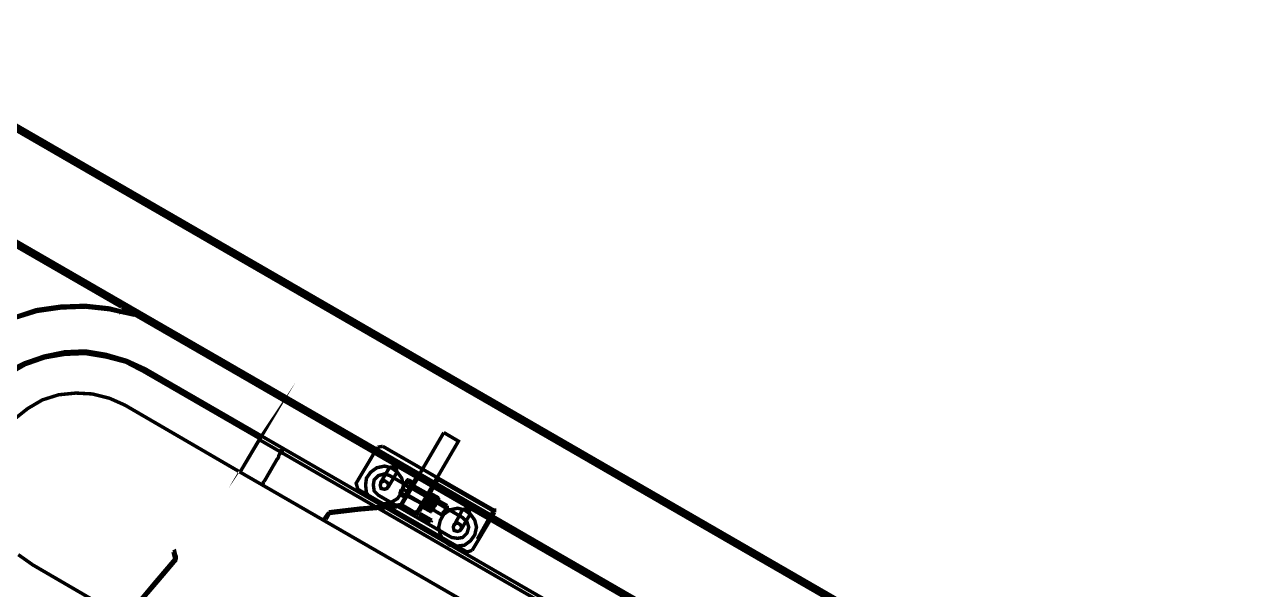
# Model space of a CAD drawing. Extents: x 0.1 to 11.6, y 0.3 to 16.2.
# Drawn here: x 5.644 to 8.005, y 9.957 to 11.053 of the extents above; entities that cross this region are included whole.
import ezdxf

# ---------------------------------------------------------------- set-up
doc = ezdxf.new("R2010")
doc.units = 0
doc.header["$MEASUREMENT"] = 0

msp = doc.modelspace()

# ---------------------------------------------------------------- linework, layer by layer
at = {"color": 0}
for points, const_width in [([(5.29497, 11.0483), (10.0417, 8.30664)], 0.01), ([(5.29167, 11.0417), (7.48503, 9.77501)], 0.00667), ([(7.47999, 9.56168), (7.47999, 8.87999), (7.49669, 8.87999), (7.49669, 9.56168), (7.47999, 9.56168), (5.29497, 10.8233), (5.29497, 10.8217), (5.29335, 10.8217), (5.29335, 10.8184), (5.29167, 10.8167), (5.29167, 10.0333)], 0.01), ([(5.29167, 10.8167), (9.94336, 8.13167)], 0.00667), ([(5.625, 10.4833), (5.66835, 10.4967), (5.715, 10.5033), (5.76167, 10.505), (5.80832, 10.5), (5.85335, 10.49), (5.85335, 10.49), (5.85335, 10.4916), (5.80832, 10.5033), (5.76167, 10.5084), (5.71332, 10.5067), (5.66667, 10.5), (5.62169, 10.485)], 0.00667), ([(5.83003, 10.5), (5.83003, 10.4983), (5.83165, 10.5), (5.83333, 10.5), (5.83333, 10.5017), (5.83333, 10.5033), (5.83333, 10.505), (5.83165, 10.505)], 0.00667), ([(6.10335, 10.255), (5.87831, 10.385), (5.84169, 10.4017), (5.80165, 10.4134), (5.76167, 10.42), (5.72168, 10.4183), (5.68164, 10.41), (5.64333, 10.3967), (5.60667, 10.3783), (5.57497, 10.3533), (5.54665, 10.3233), (5.52333, 10.29), (5.50667, 10.2533), (5.49501, 10.2133), (5.49001, 10.1733), (5.49001, 10.1334), (5.49832, 10.0933), (5.51167, 10.055), (5.53, 10.0183), (5.55501, 9.98665), (5.58501, 9.95833), (5.61833, 9.935), (5.84332, 9.80501), (5.88336, 9.875)], 0.00667), ([(5.61003, 10.3733), (5.64501, 10.3933), (5.68164, 10.4067), (5.72168, 10.4134), (5.76167, 10.415), (5.80165, 10.4083), (5.84, 10.3983), (5.875, 10.38), (6.09999, 10.25), (6.10335, 10.255), (6.06168, 10.185), (5.83832, 10.315), (5.80832, 10.3283), (5.77501, 10.3366), (5.74333, 10.3383), (5.71001, 10.335), (5.67833, 10.325), (5.65001, 10.3083), (5.625, 10.2884)], 0.00667), ([(5.61003, 10.3733), (5.64501, 10.3933), (5.68332, 10.4067), (5.72168, 10.4134), (5.76167, 10.415), (5.80165, 10.4083), (5.84, 10.3983), (5.875, 10.38), (6.09999, 10.25), (6.06168, 10.185)], 0.00667), ([(9.89665, 8.05664), (6.09831, 10.2483)], 0.00667), ([(9.90169, 8.06168), (9.90001, 8.06332), (6.10335, 10.255)], 0.00667), ([(6.45665, 10.2617), (6.375, 10.1217)], 0.00667), ([(6.40332, 10.105), (6.48503, 10.245), (6.45665, 10.2617)], 0.00667), ([(6.10835, 10.1667), (6.13336, 10.21), (6.13499, 10.2116), (6.13667, 10.215), (6.13667, 10.2167), (6.13835, 10.22), (6.13997, 10.2217), (6.13997, 10.2233), (6.14165, 10.2233)], 0.00667), ([(6.14165, 10.2233), (6.14165, 10.225), (6.14165, 10.2267), (6.14333, 10.2267), (6.14333, 10.2283), (6.14501, 10.23)], 0.00667), ([(6.14501, 10.23), (6.14665, 10.23)], 0.00667), ([(6.32835, 10.2333), (6.28668, 10.1634), (6.28999, 10.1517)], 0.00667), ([(6.33832, 10.235), (6.32835, 10.2333)], 0.00667), ([(6.55003, 10.1133), (6.33832, 10.235)], 0.00667), ([(6.06168, 10.185), (9.86003, 7.99333), (9.90001, 8.06332)], 0.00667), ([(6.34831, 10.155), (6.36501, 10.1833), (6.36501, 10.19), (6.36165, 10.195), (6.35499, 10.195), (6.34999, 10.1917), (6.33333, 10.1634)], 0.00667), ([(6.405, 10.1783), (6.37332, 10.1217)], 0.00667), ([(6.375, 10.1217), (6.40831, 10.1767), (6.405, 10.1783)], 0.00667), ([(6.10499, 10.16), (6.10499, 10.1617), (6.10667, 10.1634), (6.10667, 10.165), (6.10835, 10.1667)], 0.00667), ([(6.37169, 10.145), (6.37332, 10.1467), (6.37332, 10.1483), (6.375, 10.1483), (6.375, 10.15), (6.37668, 10.1517), (6.37668, 10.1533), (6.37831, 10.1567), (6.38167, 10.16)], 0.00667), ([(6.37332, 10.145), (6.375, 10.15), (6.37668, 10.1533)], 0.00667), ([(6.38835, 10.17), (6.38499, 10.1683), (6.38336, 10.165), (6.38167, 10.1634), (6.38167, 10.1617), (6.37999, 10.16), (6.37999, 10.1583), (6.37831, 10.1567), (6.37831, 10.155), (6.37668, 10.1533)], 0.00667), ([(6.37999, 10.16), (6.37831, 10.1567), (6.37831, 10.1517)], 0.00667), ([(6.38499, 10.1667), (6.38336, 10.1634), (6.37999, 10.16)], 0.00667), ([(6.38167, 10.16), (6.38336, 10.1634), (6.38336, 10.165)], 0.00667), ([(6.38667, 10.1483), (6.38997, 10.155), (6.38167, 10.16)], 0.00667), ([(6.38667, 10.17), (6.38499, 10.1683), (6.38499, 10.1667), (6.38336, 10.165)], 0.00667), ([(6.38835, 10.17), (6.38667, 10.17), (6.38499, 10.1683)], 0.00667), ([(6.38499, 10.1683), (6.38499, 10.1667)], 0.00667), ([(6.39501, 10.1617), (6.38499, 10.1667)], 0.00667), ([(6.38667, 10.17), (6.38835, 10.17)], 0.00667), ([(6.39333, 10.16), (6.39665, 10.165), (6.38835, 10.17)], 0.00667), ([(6.39333, 10.16), (6.38997, 10.155)], 0.00667), ([(6.39665, 10.1634), (6.39501, 10.1634)], 0.00667), ([(6.39501, 10.16), (6.39833, 10.1583), (6.42503, 10.1433)], 0.00667), ([(6.39501, 10.1583), (6.39501, 10.16)], 0.00667), ([(6.46332, 10.12), (6.39501, 10.1583)], 0.00667), ([(6.44168, 10.1717), (6.40668, 10.1083)], 0.00667), ([(6.44499, 10.17), (6.40831, 10.1067)], 0.00667), ([(6.44835, 10.1733), (6.44667, 10.1733), (6.44499, 10.1733), (6.44336, 10.1733), (6.44336, 10.1717), (6.44168, 10.1717)], 0.00667), ([(6.44667, 10.17), (6.44499, 10.17)], 0.00667), ([(6.55165, 10.11), (6.44667, 10.17)], 0.00667), ([(6.28999, 10.1517), (6.50168, 10.03), (6.51167, 10.0333)], 0.00667), ([(6.37332, 10.1483), (6.37169, 10.145), (6.37169, 10.1417)], 0.00667), ([(6.37169, 10.145), (6.37332, 10.145)], 0.00667), ([(6.37169, 10.1417), (6.37169, 10.1433), (6.37169, 10.145)], 0.00667), ([(6.37169, 10.1433), (6.37169, 10.145)], 0.00667), ([(6.37999, 10.1367), (6.37169, 10.1417)], 0.00667), ([(6.37831, 10.1517), (6.375, 10.15), (6.37332, 10.1483)], 0.00667), ([(6.38167, 10.1383), (6.38167, 10.14), (6.37332, 10.145)], 0.00667), ([(6.38667, 10.1467), (6.37831, 10.1517)], 0.00667), ([(6.38167, 10.1383), (6.37999, 10.1367)], 0.00667), ([(6.38667, 10.1483), (6.38167, 10.14)], 0.00667), ([(6.38167, 10.1383), (6.38336, 10.1383)], 0.00667), ([(6.38336, 10.1417), (6.38499, 10.1417)], 0.00667), ([(6.38336, 10.14), (6.38667, 10.1383)], 0.00667), ([(6.38499, 10.1417), (6.45335, 10.1017)], 0.00667), ([(6.38667, 10.1383), (6.41499, 10.1233)], 0.00667), ([(6.42833, 10.1383), (6.42833, 10.1367), (6.42665, 10.1367), (6.42665, 10.135), (6.42503, 10.1334), (6.42333, 10.1317), (6.42333, 10.1283), (6.42165, 10.1267), (6.41997, 10.125), (6.41997, 10.1233)], 0.00667), ([(6.41997, 10.1267), (6.42165, 10.1283), (6.42503, 10.1317)], 0.00667), ([(6.42665, 10.1367), (6.42503, 10.1334), (6.42333, 10.1283)], 0.00667), ([(6.42833, 10.1417), (6.42503, 10.1433)], 0.00667), ([(6.42503, 10.1317), (6.42503, 10.135), (6.42665, 10.1383)], 0.00667), ([(6.44499, 10.1283), (6.44168, 10.125), (6.44, 10.1233), (6.42503, 10.1317)], 0.00667), ([(6.43001, 10.1433), (6.43164, 10.1417), (6.42833, 10.14), (6.42665, 10.1367)], 0.00667), ([(6.42665, 10.1383), (6.43001, 10.1417), (6.43164, 10.1433)], 0.00667), ([(6.42833, 10.14), (6.42833, 10.1383)], 0.00667), ([(6.44336, 10.1283), (6.42833, 10.1383)], 0.00667), ([(6.43001, 10.1433), (6.43164, 10.1433)], 0.00667), ([(6.44667, 10.135), (6.43164, 10.1433)], 0.00667), ([(6.43164, 10.1417), (6.44499, 10.1334), (6.44499, 10.13), (6.44336, 10.1267)], 0.00667), ([(6.435, 10.1133), (6.43668, 10.115), (6.43668, 10.1166), (6.43832, 10.1183), (6.44, 10.12), (6.44, 10.1233), (6.44168, 10.125), (6.44336, 10.1267), (6.44336, 10.1283), (6.44499, 10.1283), (6.44499, 10.13)], 0.00667), ([(6.44667, 10.1334), (6.44667, 10.1317), (6.44499, 10.13), (6.44336, 10.1283), (6.44336, 10.1267), (6.44168, 10.1233), (6.43832, 10.12)], 0.00667), ([(6.44499, 10.13), (6.44336, 10.1283)], 0.00667), ([(6.44499, 10.1283), (6.44499, 10.1317), (6.44667, 10.135)], 0.00667), ([(6.44499, 10.1334), (6.44667, 10.1334)], 0.00667), ([(6.44499, 10.13), (6.44667, 10.13)], 0.00667), ([(6.44499, 10.13), (6.44667, 10.13)], 0.00667), ([(6.44667, 10.1334), (6.44667, 10.135)], 0.00667), ([(6.44667, 10.1334), (6.44835, 10.1334)], 0.00667), ([(6.23335, 10.1067), (6.22499, 10.095), (6.22835, 10.0933)], 0.00667), ([(6.22835, 10.0933), (6.23503, 10.105)], 0.00667), ([(6.23665, 10.105), (6.23335, 10.1083)], 0.00667), ([(6.23335, 10.1083), (6.23503, 10.1083)], 0.00667), ([(6.23665, 10.105), (6.23503, 10.105), (6.23335, 10.1083), (6.23503, 10.105)], 0.00667), ([(6.23335, 10.1083), (6.23503, 10.1083)], 0.00667), ([(6.23335, 10.1083), (6.23503, 10.1083)], 0.00667), ([(6.23335, 10.1083), (6.23335, 10.1067), (6.23503, 10.105)], 0.00667), ([(6.23503, 10.105), (6.23335, 10.1067)], 0.00667), ([(6.23503, 10.105), (6.23335, 10.1067)], 0.00667), ([(6.23503, 10.1083), (6.23665, 10.1083)], 0.00667), ([(6.23503, 10.105), (6.23665, 10.105)], 0.00667), ([(6.23665, 10.1083), (6.29335, 10.115), (6.29335, 10.1117)], 0.00667), ([(6.29335, 10.1117), (6.23665, 10.105)], 0.00667), ([(6.23665, 10.105), (6.23665, 10.1083)], 0.00667), ([(6.23665, 10.105), (6.23833, 10.105)], 0.00667), ([(6.37169, 10.1217), (6.29335, 10.115)], 0.00667), ([(6.37169, 10.1183), (6.29335, 10.1117)], 0.00667), ([(6.37332, 10.1217), (6.37169, 10.1217)], 0.00667), ([(6.375, 10.1217), (6.375, 10.12), (6.37332, 10.1183), (6.37169, 10.1183)], 0.00667), ([(6.40332, 10.105), (6.375, 10.1217)], 0.00667), ([(6.40668, 10.1083), (6.405, 10.1083), (6.405, 10.1067), (6.405, 10.105), (6.40668, 10.105), (6.40668, 10.1033), (6.40831, 10.1017)], 0.00667), ([(6.40831, 10.1067), (6.40831, 10.105), (6.41, 10.105)], 0.00667), ([(6.41, 10.105), (6.43332, 10.0917)], 0.00667), ([(6.41499, 10.1233), (6.41667, 10.1217)], 0.00667), ([(6.41667, 10.1166), (6.41499, 10.1183)], 0.00667), ([(6.41499, 10.1183), (6.41667, 10.1183)], 0.00667), ([(6.41499, 10.1183), (6.41667, 10.1183)], 0.00667), ([(6.41667, 10.1183), (6.41835, 10.1217), (6.41997, 10.1267)], 0.00667), ([(6.41835, 10.1233), (6.41667, 10.12), (6.41667, 10.1166)], 0.00667), ([(6.41667, 10.1183), (6.43164, 10.11), (6.435, 10.1133), (6.43668, 10.1166)], 0.00667), ([(6.43332, 10.1083), (6.43164, 10.1083), (6.41667, 10.1166)], 0.00667), ([(6.42333, 10.1283), (6.41997, 10.1267), (6.41835, 10.1233)], 0.00667), ([(6.41835, 10.1233), (6.41997, 10.1233)], 0.00667), ([(6.41997, 10.1233), (6.435, 10.115)], 0.00667), ([(6.435, 10.1133), (6.43668, 10.1166), (6.43832, 10.12), (6.42333, 10.1283)], 0.00667), ([(6.43164, 10.1083), (6.43332, 10.1117), (6.435, 10.1133), (6.43668, 10.115), (6.43668, 10.1166), (6.43832, 10.1183), (6.44, 10.12), (6.44, 10.1217), (6.44168, 10.1233), (6.44168, 10.125), (6.44336, 10.1267)], 0.00667), ([(6.43332, 10.1083), (6.43332, 10.11), (6.43164, 10.11)], 0.00667), ([(6.43332, 10.1083), (6.43332, 10.11), (6.435, 10.1117), (6.435, 10.1133)], 0.00667), ([(6.435, 10.1133), (6.435, 10.115), (6.43668, 10.1166), (6.43668, 10.1183), (6.43832, 10.12), (6.44, 10.1217), (6.44, 10.1233), (6.44168, 10.1267), (6.44336, 10.1283)], 0.00667), ([(6.43668, 10.1166), (6.43832, 10.12), (6.44, 10.1233)], 0.00667), ([(6.44336, 10.1283), (6.44499, 10.1283)], 0.00667), ([(6.45503, 10.1033), (6.45335, 10.1017), (6.45335, 10.1033), (6.45503, 10.105), (6.45503, 10.1067), (6.45665, 10.1083), (6.45833, 10.11), (6.46001, 10.1133), (6.46001, 10.115), (6.46164, 10.1166)], 0.00667), ([(6.45503, 10.1033), (6.45665, 10.105), (6.45833, 10.1083), (6.45833, 10.11), (6.46001, 10.1117), (6.46164, 10.1133), (6.46164, 10.115)], 0.00667), ([(6.46164, 10.1166), (6.46164, 10.1183), (6.46332, 10.1183), (6.46332, 10.12)], 0.00667), ([(6.46164, 10.115), (6.46332, 10.1166)], 0.00667), ([(6.46332, 10.1166), (6.46332, 10.12)], 0.00667), ([(6.47667, 10.0817), (6.49164, 10.11), (6.49669, 10.1133), (6.50168, 10.1133), (6.50499, 10.1117), (6.50667, 10.1067), (6.50667, 10.1017), (6.49001, 10.0733)], 0.00667), ([(6.52165, 10.055), (6.55165, 10.1083)], 0.00667), ([(6.55501, 10.1067), (6.55333, 10.1033), (6.55003, 10.1133)], 0.00667), ([(6.55333, 10.1117), (6.55003, 10.1133)], 0.00667), ([(6.55165, 10.1083), (6.55165, 10.11)], 0.00667), ([(6.55501, 10.1067), (6.55501, 10.1083), (6.55501, 10.11), (6.55501, 10.1117), (6.55333, 10.1117)], 0.00667), ([(6.40831, 10.1017), (6.43164, 10.0883)], 0.00667), ([(6.43332, 10.0917), (6.43164, 10.0883)], 0.00667), ([(6.51167, 10.0333), (6.55333, 10.1033)], 0.00667), ([(6.52501, 10.0533), (6.52165, 10.055)], 0.00667), ([(5.63167, 10.025), (5.66, 10.005), (5.88336, 9.875), (5.845, 9.81), (5.62169, 9.94)], 0.00667), ([(5.89665, 9.97168), (5.935, 10.0167)], 0.00667), ([(5.89665, 9.97168), (5.90001, 9.97), (5.93668, 10.0133)], 0.00667), ([(5.93832, 10.0183), (5.935, 10.0317), (5.93164, 10.03)], 0.00667), ([(5.93164, 10.03), (5.935, 10.0167)], 0.00667), ([(5.93832, 10.0167), (5.93832, 10.0183), (5.935, 10.0167)], 0.00667), ([(5.935, 10.0167), (5.93668, 10.0133)], 0.00667), ([(5.935, 10.0167), (5.93668, 10.0167)], 0.00667), ([(5.935, 10.0167), (5.93832, 10.015)], 0.00667), ([(5.935, 10.0167), (5.93668, 10.0167)], 0.00667), ([(5.935, 10.0167), (5.93832, 10.0167)], 0.00667), ([(5.935, 10.0167), (5.93832, 10.0167)], 0.00667), ([(5.93832, 10.015), (5.93668, 10.0133)], 0.00667), ([(5.93832, 10.0167), (5.93832, 10.015)], 0.00667), ([(5.93832, 10.0167), (5.94, 10.0167)], 0.00667), ([(5.93832, 10.015), (5.94, 10.015)], 0.00667), ([(5.84668, 9.91168), (5.89665, 9.97168)], 0.00667), ([(5.84831, 9.91), (5.90001, 9.97)], 0.00667)]:
    msp.add_lwpolyline(points, dxfattribs=dict(at, const_width=const_width))
at = {"color": 0, "const_width": 0.00667}
for points in [[(6.34169, 10.1233), (6.35499, 10.1267), (6.36664, 10.1334), (6.375, 10.145), (6.37831, 10.16), (6.375, 10.1733), (6.36664, 10.185), (6.35499, 10.1934), (6.34169, 10.1967), (6.32667, 10.1934), (6.315, 10.185), (6.30664, 10.1733), (6.30501, 10.16), (6.30664, 10.145), (6.315, 10.1334), (6.32667, 10.1267), (6.34169, 10.1233)], [(6.47168, 10.0583), (6.33003, 10.14), (6.32167, 10.1483), (6.31999, 10.16), (6.32167, 10.17), (6.33003, 10.1783), (6.34169, 10.1816), (6.35167, 10.1783), (6.49333, 10.0967), (6.50168, 10.0883), (6.50499, 10.0783), (6.50168, 10.0667), (6.49333, 10.0583), (6.48335, 10.0566), (6.47168, 10.0583)], [(6.34169, 10.1517), (6.34668, 10.1533), (6.34999, 10.16), (6.34668, 10.165), (6.34169, 10.1683), (6.33501, 10.165), (6.33333, 10.16), (6.33501, 10.1533), (6.34169, 10.1517)], [(6.23503, 10.105), (6.23335, 10.1083), (6.23503, 10.105)], [(6.48335, 10.0417), (6.49669, 10.0433), (6.50836, 10.0517), (6.51665, 10.0633), (6.52001, 10.0783), (6.51665, 10.0917), (6.50836, 10.1033), (6.49669, 10.1117), (6.48335, 10.115), (6.46832, 10.1117), (6.45665, 10.1033), (6.44997, 10.0917), (6.44667, 10.0783), (6.44997, 10.0633), (6.45665, 10.0517), (6.46832, 10.0433), (6.48335, 10.0417)], [(6.48335, 10.07), (6.48833, 10.0717), (6.49164, 10.0783), (6.48833, 10.0833), (6.48335, 10.0866), (6.47667, 10.0833), (6.47499, 10.0783), (6.47667, 10.0717), (6.48335, 10.07)], [(5.935, 10.0167), (5.93832, 10.0167), (5.935, 10.0167)], [(5.935, 10.0167), (5.93832, 10.0167), (5.935, 10.0167)]]:
    msp.add_lwpolyline(points, close=True, dxfattribs=at)

doc.saveas('drawing.dxf')
